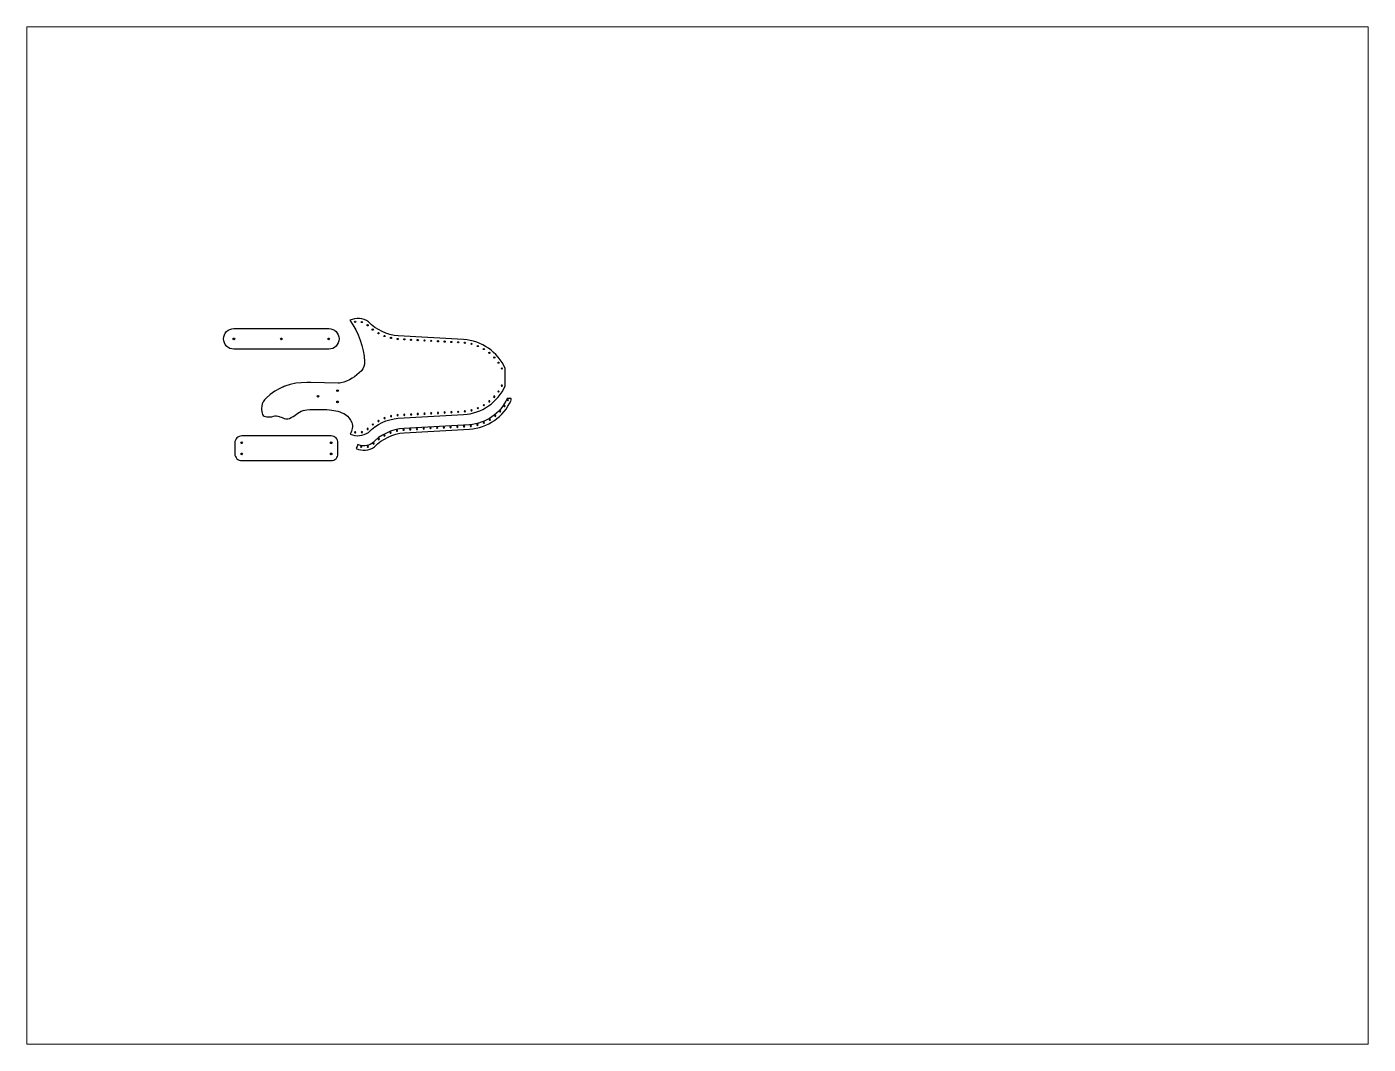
# Paper-space layout 'Лист1' of a CAD drawing. Header units: millimetres. Extents: x 26 to 231, y 20 to 176.
# The model-space entities are those that its viewports show. They can reach past a viewport. Long polylines and large blocks are cut down to what shows.
import ezdxf

# ---------------------------------------------------------------- set-up
doc = ezdxf.new("R2010")
doc.units = ezdxf.units.MM

# ---------------------------------------------------------------- blocks, each defined once
blk = doc.blocks.new('*U41')
at = {"color": 7, "true_color": 0xffffff}
blk.add_circle((0.5, 0), 0.75, dxfattribs=at)
blk = doc.blocks.new('*U46')
at = {"color": 0, "linetype": 'ByBlock', "lineweight": -2, "transparency": 16777216}
for p, rotation in [((3317, 1239.7), 11.93217150224645), ((3325.1, 1239.6), 346.881948192753), ((3332.3, 1235.9), 315.0422283150401), ((3338.4, 1230.6), 322.9847636115123), ((3345.3, 1226.1), 330.9272989079846), ((3352.6, 1222.7), 338.8698342044568), ((3360.4, 1220.3), 346.8123695009291), ((3368.5, 1219), 354.7549047974013), ((3376.6, 1218.5), 356.8283279256142), ((3384.8, 1218), 356.8283279256142), ((3392.9, 1217.6), 356.8283279256142), ((3401.1, 1217.1), 356.8283279256142), ((3409.2, 1216.7), 356.8283279256142), ((3417.4, 1216.2), 356.8283279256142), ((3425.5, 1215.8), 356.8283279256142), ((3433.6, 1215.3), 356.8283279256142), ((3441.8, 1214.9), 356.8283279256142), ((3449.9, 1214.4), 354.8515362582249), ((3458, 1213.1), 346.5204716475162), ((3465.7, 1210.6), 338.1894070368076), ((3473.1, 1207), 329.8583424260991), ((3479.8, 1202.4), 321.5272778153904), ((3485.8, 1196.9), 313.1962132046817), ((3490.9, 1190.6), 304.8651485939732), ((3495.1, 1183.6), 296.5340839832646)]:
    blk.add_blockref('*U41', p, dxfattribs=dict(at, rotation=rotation))
blk = doc.blocks.new('*U47')
at = {"color": 7, "true_color": 0xffffff}
blk.add_circle((0.5, 0), 0.75, dxfattribs=at)
blk = doc.blocks.new('*U48')
at = {"color": 0, "linetype": 'ByBlock', "lineweight": -2, "transparency": 16777216}
for p, rotation in [((3265, 1161.9), 11.93217150224784), ((3273.1, 1161.9), 346.881948192753), ((3280.2, 1158.2), 315.0422283150399), ((3286.4, 1152.8), 322.9847636115122), ((3293.2, 1148.4), 330.9272989079844), ((3300.6, 1144.9), 338.8698342044565), ((3308.4, 1142.5), 346.8123695009288), ((3316.4, 1141.2), 354.7549047974011), ((3324.5, 1140.7), 356.8283279256148), ((3332.7, 1140.3), 356.8283279256148), ((3340.8, 1139.8), 356.8283279256144), ((3349, 1139.4), 356.8283279256148), ((3357.1, 1138.9), 356.8283279256148), ((3365.3, 1138.5), 356.8283279256148), ((3373.4, 1138), 356.8283279256144), ((3381.6, 1137.6), 356.8283279256148), ((3389.7, 1137.1), 356.8283279256148), ((3397.9, 1136.6), 354.8515362582244), ((3405.9, 1135.3), 346.5204716475158), ((3413.7, 1132.9), 338.1894070368072), ((3421, 1129.3), 329.8583424260988), ((3427.7, 1124.7), 321.5272778153903), ((3433.7, 1119.2), 313.1962132046817), ((3438.9, 1112.8), 304.8651485939732), ((3443, 1105.8), 296.5340839832646)]:
    blk.add_blockref('*U47', p, dxfattribs=dict(at, rotation=rotation))
blk = doc.blocks.new('*U42')
at = {"color": 7, "true_color": 0xffffff}
blk.add_circle((0.5, 0), 0.75, dxfattribs=at)
blk = doc.blocks.new('*U43')
at = {"color": 0, "linetype": 'ByBlock', "lineweight": -2, "transparency": 16777216}
for p, rotation in [((3265, 1161.9), 11.93217150224784), ((3273.1, 1161.9), 346.881948192753), ((3280.2, 1158.2), 315.0422283150399), ((3286.4, 1152.8), 322.9847636115122), ((3293.2, 1148.4), 330.9272989079844), ((3300.6, 1144.9), 338.8698342044565), ((3308.4, 1142.5), 346.8123695009288), ((3316.4, 1141.2), 354.7549047974011), ((3324.5, 1140.7), 356.8283279256148), ((3332.7, 1140.3), 356.8283279256148), ((3340.8, 1139.8), 356.8283279256144), ((3349, 1139.4), 356.8283279256148), ((3357.1, 1138.9), 356.8283279256148), ((3365.3, 1138.5), 356.8283279256148), ((3373.4, 1138), 356.8283279256144), ((3381.6, 1137.6), 356.8283279256148), ((3389.7, 1137.1), 356.8283279256148), ((3397.9, 1136.6), 354.8515362582244), ((3405.9, 1135.3), 346.5204716475158), ((3413.7, 1132.9), 338.1894070368072), ((3421, 1129.3), 329.8583424260988), ((3427.7, 1124.7), 321.5272778153903), ((3433.7, 1119.2), 313.1962132046817), ((3438.9, 1112.8), 304.8651485939732), ((3443, 1105.8), 296.5340839832646)]:
    blk.add_blockref('*U42', p, dxfattribs=dict(at, rotation=rotation))

msp = doc.modelspace()

# ---------------------------------------------------------------- linework, layer by layer
for points in [[(1044.4, 1909.7, 0.275415), (994, 1944.6), (914.7, 1949, -0.186973), (878.8, 1966.2, 0.079545), (878.7, 1966.2, 0.270423), (856.2, 1968, -0.134365), (874, 1917.6, -0.174232), (870.1, 1906.8, -0.140673), (845.2, 1892, -0.064131), (842, 1891.8), (808.8, 1892.4), (804.1, 1892.4, 0.20342), (754.5, 1873.7, 0.196384), (749.3, 1863.7, 0.087875), (749.6, 1855.3, 0.30517), (753.8, 1851.2), (755.5, 1850.9, 0.107985), (763.6, 1851.6, -0.159428), (770.6, 1851.4), (771.4, 1851.1), (772.8, 1850.6), (774.2, 1850), (776.4, 1849.1, 0.243631), (784.9, 1850), (787.2, 1851.3), (789.2, 1852.4), (792, 1854.5), (795, 1856.5, -0.127051), (804.1, 1859.5, -0.040167), (831.5, 1859.4, -0.113032), (850.9, 1853.7, -0.129687), (858.4, 1844.1, -0.233094), (856.4, 1830.1, 0.268519), (878.7, 1832.1, 0.069655), (878.8, 1832.1, -0.18697), (914.7, 1849.2), (994, 1853.6, 0.275415), (1044.4, 1888.5)], [(715.5, 1933, -1), (715.5, 1958), (830.5, 1958, -1), (830.5, 1933)], [(725, 1797.8), (833.5, 1797.8, 0.414214), (841.7, 1806), (841.7, 1819.5, 0.414214), (833.5, 1827.8), (725, 1827.8, 0.414214), (716.7, 1819.5), (716.7, 1806, 0.414214)]]:
    msp.add_lwpolyline(points, format="xyb", close=True)
for points in [[(776.3, 1887.7), (776.1, 1887.6), (773.6, 1886.5)], [(799.9, 1858.8), (800.3, 1858.9)], [(750.8, 1853), (750.8, 1852.9)], [(768.2, 1852), (768.5, 1851.9)]]:
    msp.add_lwpolyline(points)
msp.add_lwpolyline([(1051.6, 1871), (1051.6, 1873.1), (1046.8, 1873.1, -0.275256), (1000.9, 1841.3), (921.6, 1836.9, 0.184501), (882.6, 1818.5, -0.261276), (865.9, 1817.3, -0.083007), (863.6, 1812.5, 0.268519), (886, 1814.5, 0.069655), (886, 1814.5, -0.18697), (921.9, 1831.6), (1001.2, 1836, 0.275415), (1051.6, 1870.9)], format="xyb")
for centre in [(715.5, 1945.5), (773, 1945.5), (830.5, 1945.5), (817.4, 1875.9), (841.2, 1882.6), (841.2, 1869.1), (725, 1819.5), (725, 1806), (833.5, 1819.5), (833.5, 1806)]:
    msp.add_circle(centre, 1)

# ---------------------------------------------------------------- block references
msp.add_blockref('*U46', (-2455, 726.4))
at = {"xscale": -1, "rotation": 180}
for name, p in [('*U48', (-2402.9, 2994.1)), ('*U43', (-2395.7, 2976.5))]:
    msp.add_blockref(name, p, dxfattribs=at)

psp = doc.layouts.new('Лист1')

# ---------------------------------------------------------------- viewports
at = {"layer": '0'}
psp.add_viewport(center=(128.5, 97.5), size=(205.6, 156), view_center_point=(1277.45, 1707.05), view_height=1233.5738, dxfattribs=at)

doc.saveas('drawing.dxf')
